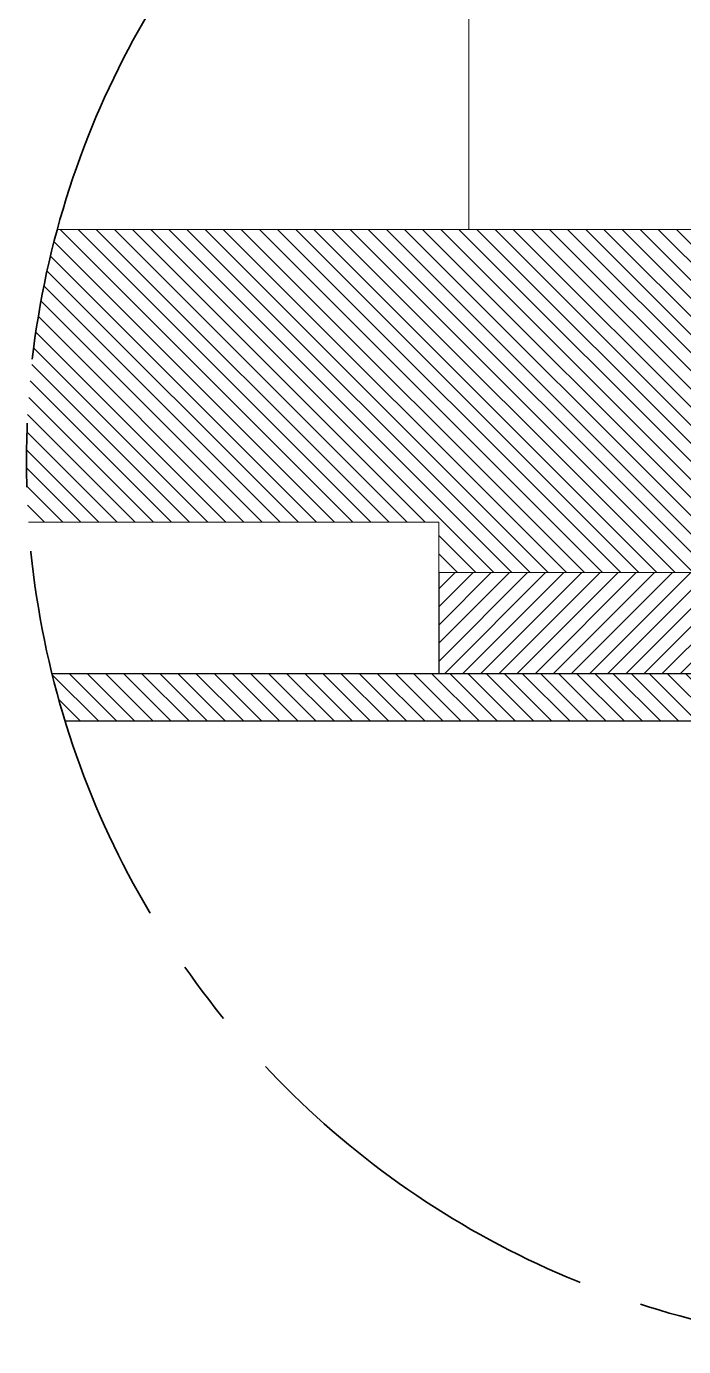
# Model space of a CAD drawing. Header units: millimetres. Extents: x 29178 to 37588, y 1365 to 7305.
# Drawn here: x 32314 to 32639, y 2157 to 2811 of the extents above; entities that cross this region are included whole.
import ezdxf

# ---------------------------------------------------------------- set-up
doc = ezdxf.new("R2010")
doc.units = ezdxf.units.MM
doc.linetypes.add('CENTER2', pattern=[28.575, 19.05, -3.175, 3.175, -3.175])
doc.layers.add('CORTE', color=6, linetype='CENTER2', lineweight=35)

msp = doc.modelspace()

# ---------------------------------------------------------------- hatches: boundary and pattern name
h = msp.add_hatch()
h.set_pattern_fill('ANSI31', color=4, scale=2, angle=90)
h.paths.add_polyline_path([(32695.27, 2710.78), (32647.77, 2710.78), (32328.89, 2710.78, 0.066481), (32313.52, 2595.7, 0.017073), (32314.55, 2565.78), (32517.77, 2565.78), (32517.77, 2540.78), (32695.27, 2540.78)])
h.paths.add_polyline_path([(33042.77, 2710.78), (32820.27, 2710.78), (32820.27, 2540.78), (33011.62, 2540.78), (33042.77, 2550.05)])
h.paths.add_polyline_path([(33177.84, 2490.78), (32820.27, 2490.78), (32820.27, 2467.28), (32869.14, 2467.28), (33043.82, 2467.28), (33173.18, 2473.43, 0.010245)])
h.paths.add_polyline_path([(32695.27, 2490.78), (32326.26, 2490.78, 0.013901), (32332.75, 2467.28), (32695.27, 2467.28)])
h = msp.add_hatch()
h.set_pattern_fill('ANSI31', color=4, scale=2)
h.paths.add_polyline_path([(32695.27, 2540.78), (32517.77, 2540.78), (32517.77, 2490.78), (32695.27, 2490.78)])
h.paths.add_polyline_path([(33042.77, 2540.78), (32820.27, 2540.78), (32820.27, 2490.78), (33042.77, 2490.78)])

# ---------------------------------------------------------------- linework, layer by layer
at = {"color": 7, "linetype": 'Continuous', "lineweight": 18}
for p, q in [((32532.77, 2975.46), (32532.77, 2710.78)), ((32328.89, 2710.78), (33042.77, 2710.78)), ((32517.77, 2565.78), (32314.55, 2565.78)), ((32517.77, 2540.78), (32517.77, 2565.78)), ((32517.77, 2540.78), (33042.77, 2540.78))]:
    msp.add_line(p, q, dxfattribs=at)
for p, q in [((32517.77, 2540.78), (32517.77, 2490.78)), ((32326.26, 2490.78), (33177.84, 2490.78)), ((32332.75, 2467.28), (33171.35, 2467.28))]:
    msp.add_line(p, q)
at = {"layer": 'CORTE', "ltscale": 10}
msp.add_circle((32752.05, 2595.7), 438.53, dxfattribs=at)

doc.saveas('drawing.dxf')
